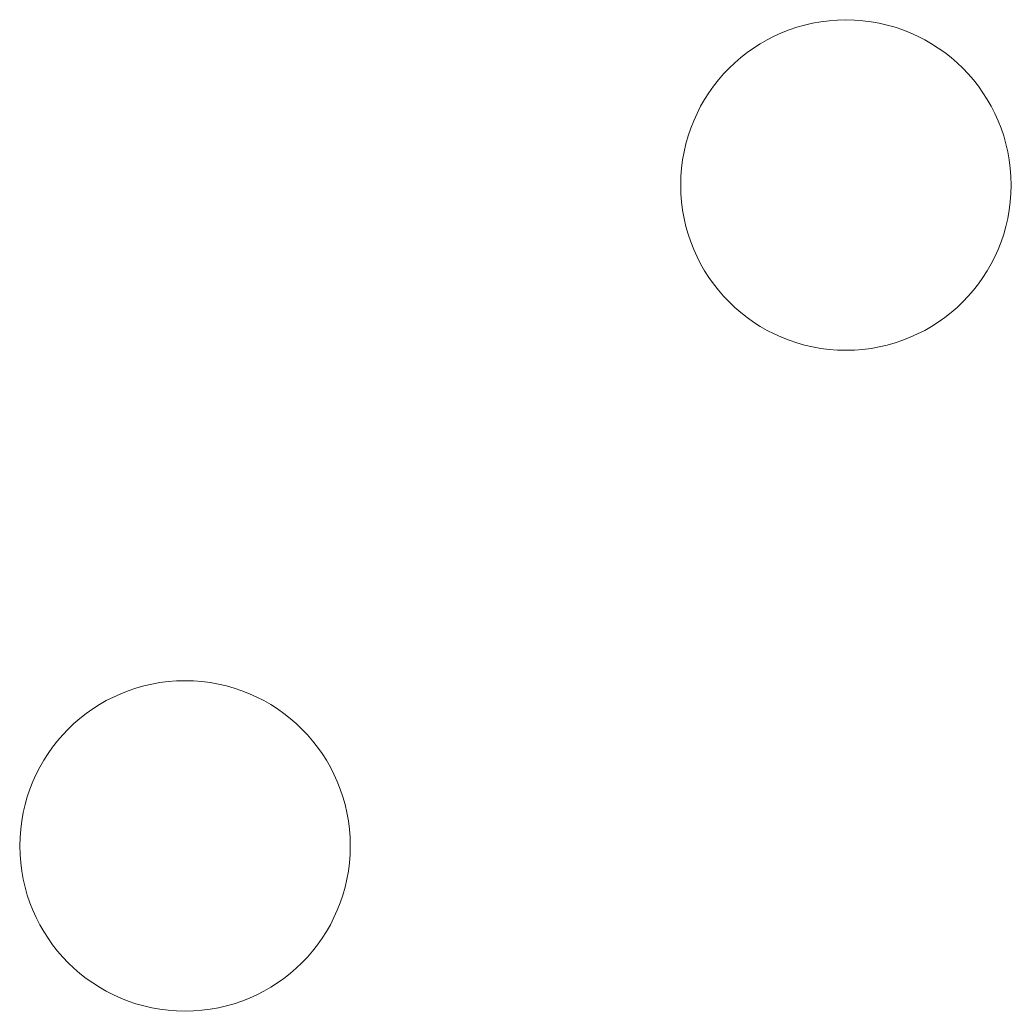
# Model space of a CAD drawing. Extents: x -25 to 5, y 7 to 37.
import ezdxf

# ---------------------------------------------------------------- set-up
doc = ezdxf.new("R2010")
doc.units = 0
doc.layers.add('s001-#def-active-grp', color=7, linetype='CONTINUOUS')

msp = doc.modelspace()

# ---------------------------------------------------------------- linework, layer by layer
at = {"layer": 's001-#def-active-grp', "color": 7, "linetype": 'CONTINUOUS', "lineweight": 9, "true_color": 0x000000}
for centre, start, end in [((0, 32), 90, 180), ((0, 32), 0, 90), ((0, 32), 180, -90), ((0, 32), -90, 0), ((-20, 12), 90, 180), ((-20, 12), 0, 90), ((-20, 12), 180, -90), ((-20, 12), -90, 0)]:
    msp.add_arc(centre, 5, start, end, dxfattribs=at)

doc.saveas('drawing.dxf')
